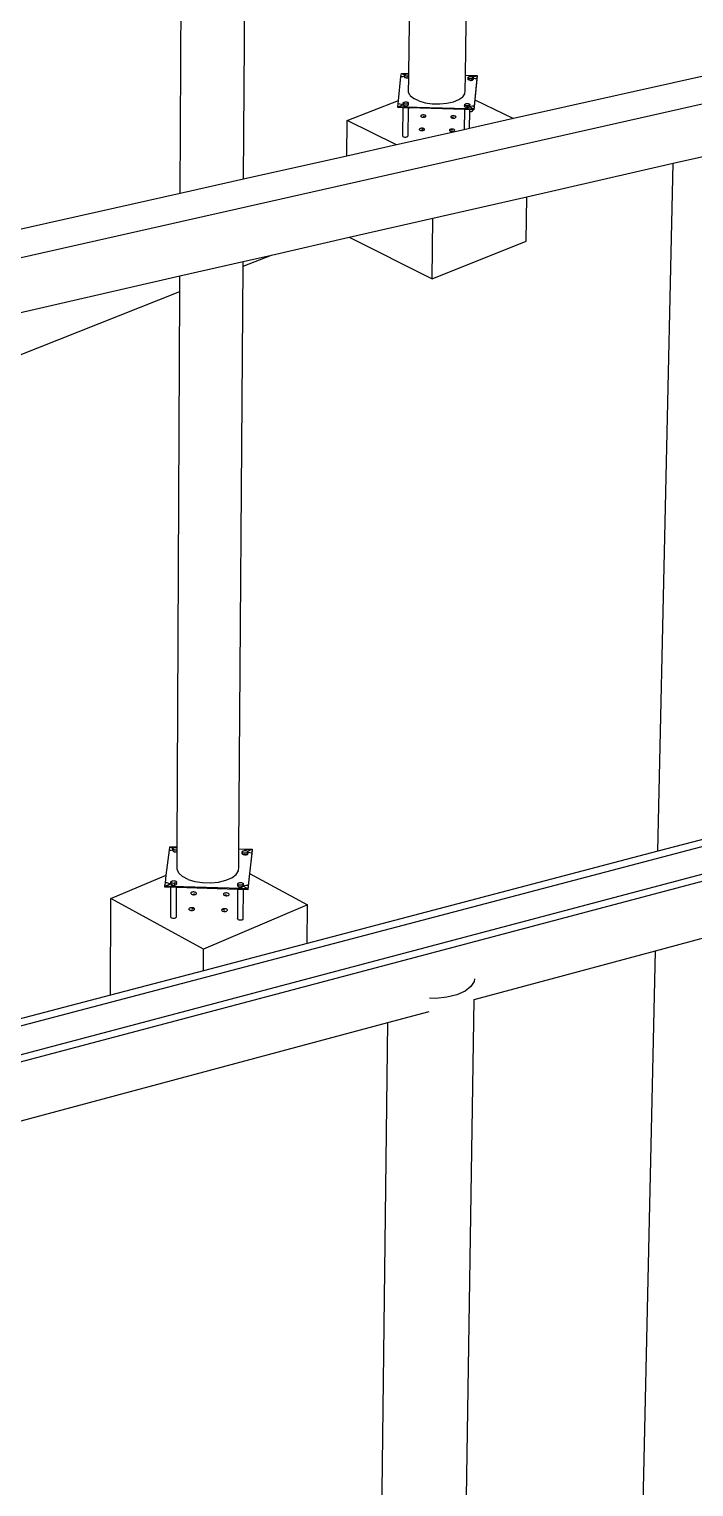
# Model space of a CAD drawing. Header units: inches. Extents: x -1339 to 1886, y -1058 to 789.
# Drawn here: x -3.5 to 129, y 125.9 to 416.5 of the extents above; entities that cross this region are included whole.
import ezdxf

# ---------------------------------------------------------------- set-up
doc = ezdxf.new("R2010")
doc.units = ezdxf.units.IN
doc.header["$MEASUREMENT"] = 0

msp = doc.modelspace()

# ---------------------------------------------------------------- linework, layer by layer
for p, q in [((1081.96, 616.43), (-913.68, 165.66)), ((1417.79, 592.48), (-732.59, 26.19)), ((-726.13, 21.22), (1424.03, 590.49)), ((1425.68, 589.96), (-724.43, 19.91)), ((83.44, 407.3), (84.83, 500.44)), ((72.16, 407.62), (73.32, 498.16)), ((39.25, 386.59), (39.99, 491.56)), ((26.63, 383.76), (27.14, 489.02)), ((70.09, 402.27), (70.6, 407.08)), ((70.6, 407.08), (70.67, 407.67)), ((70.6, 407.08), (70.95, 407.09)), ((70.67, 407.67), (72, 407.63)), ((70.67, 407.67), (71.27, 407.37)), ((70.95, 407.09), (71.27, 407.14)), ((71.27, 407.09), (71.25, 407.04)), ((71.27, 407.08), (71.25, 407.04)), ((71.25, 407.04), (71.26, 406.98)), ((71.26, 406.98), (71.31, 406.92)), ((71.27, 407.36), (71.29, 407.42)), ((71.28, 407.31), (71.27, 407.36)), ((71.27, 407.14), (71.27, 407.36)), ((71.27, 407.08), (71.27, 407.14)), ((71.27, 407.04), (71.27, 407.08)), ((71.28, 406.99), (71.27, 407.04)), ((71.33, 407.25), (71.28, 407.31)), ((71.28, 407.14), (71.33, 407.15)), ((71.33, 407.15), (71.28, 407.1)), ((71.33, 407.15), (71.28, 407.11)), ((71.28, 407.07), (71.29, 407.1)), ((71.32, 406.93), (71.28, 406.99)), ((71.29, 407.42), (71.35, 407.47)), ((71.29, 407.1), (71.33, 407.13)), ((71.31, 406.92), (71.38, 406.87)), ((71.32, 406.93), (71.4, 406.88)), ((71.4, 407.2), (71.33, 407.25)), ((71.35, 407.47), (71.44, 407.52)), ((71.38, 406.87), (71.49, 406.83)), ((71.51, 407.16), (71.4, 407.2)), ((71.4, 406.88), (71.5, 406.84)), ((71.44, 407.52), (71.55, 407.55)), ((71.49, 406.83), (71.62, 406.8)), ((71.62, 406.82), (71.5, 406.84)), ((71.63, 407.14), (71.51, 407.16)), ((71.55, 407.55), (71.67, 407.57)), ((71.62, 406.82), (71.75, 406.81)), ((71.76, 407.13), (71.63, 407.14)), ((71.67, 407.57), (71.81, 407.57)), ((71.75, 406.81), (71.89, 406.81)), ((71.89, 407.13), (71.76, 407.13)), ((71.81, 407.57), (71.94, 407.56)), ((72.02, 407.15), (71.89, 407.13)), ((72.02, 407.12), (71.89, 407.07)), ((71.89, 407.02), (72.01, 407.01)), ((72.01, 406.83), (71.89, 406.81)), ((71.89, 406.8), (72.02, 406.82)), ((71.94, 407.56), (71.97, 407.56)), ((71.97, 407.56), (72, 407.63)), ((71.97, 407.56), (72.06, 407.54)), ((72, 407.63), (72.16, 407.62)), ((72.01, 406.83), (72.12, 406.86)), ((72.13, 407.18), (72.02, 407.15)), ((72.02, 406.82), (72.13, 406.85)), ((72.06, 407.54), (72.16, 407.5)), ((72.11, 403.88), (72.15, 406.87)), ((72.12, 406.86), (72.15, 406.87)), ((72.15, 407.19), (72.13, 407.18)), ((72.13, 406.85), (72.15, 406.86)), ((72.15, 407.19), (72.16, 407.5)), ((72.15, 406.87), (72.15, 407.19)), ((72.16, 407.5), (72.16, 407.62)), ((83.4, 404.28), (83.44, 407.3)), ((83.44, 407.3), (84.45, 407.27)), ((83.96, 406.85), (83.98, 406.91)), ((83.97, 406.79), (83.96, 406.85)), ((83.96, 406.58), (83.96, 406.85)), ((83.98, 406.91), (84.04, 406.96)), ((84.04, 406.96), (84.13, 407)), ((84.13, 407), (84.24, 407.04)), ((84.24, 407.04), (84.36, 407.06)), ((84.36, 407.06), (84.49, 407.06)), ((84.45, 407.27), (84.48, 407.12)), ((84.45, 407.27), (85.78, 407.24)), ((84.48, 407.12), (84.53, 407.06)), ((84.49, 407.06), (84.53, 407.06)), ((84.53, 407.06), (84.63, 407.05)), ((84.63, 407.05), (84.75, 407.02)), ((84.75, 407.02), (84.85, 406.98)), ((84.85, 406.98), (84.93, 406.94)), ((84.93, 406.94), (84.97, 406.88)), ((84.94, 406.92), (85.76, 407.25)), ((84.97, 406.88), (84.98, 406.82)), ((84.98, 406.82), (84.97, 406.78)), ((84.98, 406.78), (84.98, 406.82)), ((85.78, 407.24), (85.72, 406.65)), ((85.78, 407.08), (85.72, 406.5)), ((85.78, 407.08), (85.78, 407.24)), ((139.29, 409.04), (93.03, 398.66)), ((71.62, 406.8), (71.75, 406.79)), ((71.75, 406.79), (71.75, 406.81)), ((71.75, 406.8), (71.89, 406.8)), ((83.35, 403.63), (83.4, 404.28)), ((83.96, 406.58), (83.94, 406.53)), ((83.96, 406.53), (83.96, 406.58)), ((83.97, 406.47), (83.96, 406.53)), ((84.02, 406.74), (83.97, 406.79)), ((84.02, 406.64), (83.97, 406.6)), ((83.97, 406.56), (83.98, 406.59)), ((84.01, 406.42), (83.97, 406.47)), ((83.98, 406.59), (84.04, 406.64)), ((84.09, 406.37), (84.01, 406.42)), ((84.1, 406.69), (84.02, 406.74)), ((84.1, 406.69), (84.02, 406.64)), ((84.04, 406.64), (84.11, 406.68)), ((84.19, 406.33), (84.09, 406.37)), ((84.11, 406.68), (84.1, 406.69)), ((84.1, 406.69), (84.1, 406.69)), ((84.2, 406.65), (84.11, 406.68)), ((84.31, 406.3), (84.19, 406.33)), ((84.32, 406.62), (84.2, 406.65)), ((84.45, 406.29), (84.31, 406.3)), ((84.45, 406.61), (84.32, 406.62)), ((84.44, 406.28), (84.58, 406.29)), ((84.58, 406.62), (84.45, 406.61)), ((84.45, 406.29), (84.58, 406.29)), ((84.84, 406.66), (84.58, 406.56)), ((84.71, 406.63), (84.58, 406.62)), ((84.58, 406.29), (84.71, 406.31)), ((84.7, 406.31), (84.58, 406.29)), ((84.81, 406.35), (84.7, 406.31)), ((84.82, 406.67), (84.71, 406.63)), ((84.71, 406.31), (84.83, 406.34)), ((84.9, 406.39), (84.81, 406.35)), ((84.83, 406.67), (84.82, 406.67)), ((84.84, 406.68), (84.83, 406.67)), ((84.83, 406.67), (84.84, 406.66)), ((84.83, 406.34), (84.91, 406.39)), ((84.9, 406.71), (84.84, 406.68)), ((84.86, 406.67), (84.84, 406.68)), ((84.86, 406.67), (84.84, 406.66)), ((84.84, 406.66), (84.92, 406.61)), ((84.94, 406.62), (84.86, 406.67)), ((84.96, 406.76), (84.9, 406.71)), ((84.96, 406.44), (84.9, 406.39)), ((84.91, 406.39), (84.97, 406.44)), ((84.92, 406.61), (84.97, 406.56)), ((84.98, 406.57), (84.94, 406.62)), ((84.97, 406.78), (84.96, 406.76)), ((84.98, 406.5), (84.96, 406.44)), ((84.97, 406.78), (84.98, 406.78)), ((84.97, 406.56), (84.98, 406.5)), ((84.97, 406.44), (85, 406.5)), ((84.98, 406.78), (85.06, 406.75)), ((84.98, 406.57), (84.98, 406.78)), ((84.98, 406.56), (84.98, 406.57)), ((84.98, 406.5), (84.98, 406.57)), ((85, 406.5), (84.98, 406.56)), ((85.06, 406.75), (85.38, 406.68)), ((85.72, 406.65), (85.18, 401.17)), ((85.72, 406.5), (85.32, 402.43)), ((85.38, 406.68), (85.72, 406.65)), ((85.72, 406.5), (85.72, 406.65)), ((59.91, 398.27), (70.09, 402.27)), ((69.95, 401.01), (70.01, 401.6)), ((69.95, 401.01), (70.94, 401.4)), ((71.29, 400.97), (69.95, 401.01)), ((69.95, 400.86), (69.95, 401.01)), ((70.01, 401.6), (70.09, 402.27)), ((70.36, 401.57), (70.01, 401.6)), ((70.67, 401.5), (70.36, 401.57)), ((70.94, 401.4), (70.67, 401.5)), ((71.14, 401.27), (70.94, 401.4)), ((71.04, 401.5), (71.02, 401.45)), ((71.04, 401.5), (71.02, 401.46)), ((71.02, 401.45), (71.03, 401.39)), ((71.03, 401.39), (71.08, 401.33)), ((71.04, 401.5), (71.05, 401.78)), ((71.04, 401.46), (71.04, 401.5)), ((71.05, 401.4), (71.04, 401.46)), ((71.05, 401.78), (71.07, 401.84)), ((71.06, 401.72), (71.05, 401.78)), ((71.1, 401.57), (71.05, 401.52)), ((71.1, 401.56), (71.05, 401.52)), ((71.05, 401.49), (71.07, 401.52)), ((71.1, 401.34), (71.05, 401.4)), ((71.1, 401.67), (71.06, 401.72)), ((71.07, 401.84), (71.13, 401.89)), ((71.07, 401.52), (71.1, 401.55)), ((71.08, 401.33), (71.16, 401.28)), ((71.18, 401.62), (71.1, 401.67)), ((71.1, 401.34), (71.18, 401.29)), ((71.13, 401.89), (71.21, 401.94)), ((71.26, 401.13), (71.14, 401.27)), ((71.16, 401.28), (71.27, 401.24)), ((71.28, 401.58), (71.18, 401.62)), ((71.18, 401.29), (71.28, 401.26)), ((71.21, 401.94), (71.32, 401.97)), ((71.29, 400.97), (71.26, 401.13)), ((71.27, 401.24), (71.39, 401.21)), ((71.4, 401.55), (71.28, 401.58)), ((71.28, 401.26), (71.4, 401.23)), ((71.32, 401.97), (71.45, 401.99)), ((71.39, 401.21), (71.53, 401.2)), ((71.53, 401.54), (71.4, 401.55)), ((71.4, 401.23), (71.53, 401.22)), ((71.45, 401.99), (71.58, 401.99)), ((71.67, 401.54), (71.53, 401.54)), ((71.53, 401.22), (71.66, 401.22)), ((71.53, 401.2), (71.67, 401.21)), ((71.53, 401.21), (71.67, 401.21)), ((71.58, 401.99), (71.71, 401.98)), ((71.66, 401.22), (71.79, 401.24)), ((71.79, 401.56), (71.67, 401.54)), ((71.67, 401.21), (71.8, 401.23)), ((71.67, 401.21), (71.8, 401.23)), ((71.71, 401.98), (71.84, 401.95)), ((71.9, 401.6), (71.79, 401.56)), ((71.79, 401.24), (71.9, 401.27)), ((71.8, 401.23), (71.91, 401.27)), ((71.8, 401.23), (71.91, 401.26)), ((71.84, 401.95), (71.94, 401.91)), ((71.99, 401.64), (71.9, 401.6)), ((71.9, 401.27), (71.99, 401.32)), ((71.91, 401.26), (72, 401.31)), ((71.91, 401.27), (72, 401.31)), ((71.94, 401.91), (72.01, 401.87)), ((72.05, 401.69), (71.99, 401.64)), ((72.03, 401.55), (71.99, 401.57)), ((71.99, 401.56), (72.01, 401.54)), ((72.06, 401.42), (71.99, 401.42)), ((72.04, 401.37), (71.99, 401.32)), ((72, 401.31), (72.06, 401.37)), ((72, 401.31), (72.06, 401.36)), ((72.01, 401.87), (72.06, 401.81)), ((72.01, 401.54), (72.06, 401.49)), ((72.07, 401.49), (72.03, 401.55)), ((72.06, 401.42), (72.04, 401.37)), ((72.07, 401.75), (72.05, 401.69)), ((72.06, 401.81), (72.07, 401.75)), ((72.06, 401.49), (72.07, 401.43)), ((72.07, 401.43), (72.06, 401.42)), ((72.06, 401.36), (72.08, 401.42)), ((72.06, 401.42), (72.08, 401.42)), ((72.06, 401.37), (72.08, 401.42)), ((72.07, 401.43), (72.07, 401.75)), ((72.09, 401.43), (72.07, 401.49)), ((72.08, 401.42), (72.09, 401.43)), ((72.08, 401.42), (72.08, 401.42)), ((72.44, 403.25), (72.11, 403.88)), ((72.44, 403.25), (73.14, 402.67)), ((74.15, 402.18), (73.14, 402.67)), ((74.15, 402.18), (75.41, 401.82)), ((75.41, 401.82), (76.83, 401.62)), ((76.83, 401.62), (78.31, 401.59)), ((78.31, 401.59), (79.75, 401.72)), ((79.75, 401.72), (81.06, 402.02)), ((81.06, 402.02), (82.14, 402.46)), ((82.14, 402.46), (82.92, 403)), ((82.92, 403), (83.35, 403.63)), ((83.26, 401.15), (83.27, 401.09)), ((83.29, 401.2), (83.27, 401.14)), ((83.27, 401.09), (83.32, 401.03)), ((83.28, 401.14), (83.29, 401.46)), ((83.28, 401.14), (83.3, 401.17)), ((83.3, 401.08), (83.28, 401.14)), ((83.29, 401.46), (83.31, 401.52)), ((83.3, 401.4), (83.29, 401.46)), ((83.3, 401.21), (83.29, 401.2)), ((83.35, 401.35), (83.3, 401.4)), ((83.34, 401.02), (83.3, 401.08)), ((83.31, 401.52), (83.37, 401.57)), ((83.32, 401.03), (83.4, 400.98)), ((83.34, 401.23), (83.36, 401.25)), ((83.35, 401.25), (83.34, 401.25)), ((83.42, 400.98), (83.34, 401.02)), ((83.42, 401.3), (83.35, 401.35)), ((83.42, 401.29), (83.35, 401.25)), ((83.36, 401.25), (83.42, 401.28)), ((83.37, 401.57), (83.45, 401.62)), ((83.53, 401.26), (83.42, 401.3)), ((83.45, 401.62), (83.56, 401.65)), ((83.65, 401.23), (83.53, 401.26)), ((83.56, 401.65), (83.69, 401.67)), ((83.78, 401.22), (83.65, 401.23)), ((83.69, 401.67), (83.82, 401.67)), ((83.77, 400.9), (83.8, 401.12)), ((83.91, 401.22), (83.78, 401.22)), ((83.91, 401.17), (83.8, 401.12)), ((83.91, 401.11), (83.8, 401.12)), ((83.82, 401.67), (83.96, 401.66)), ((84.04, 401.24), (83.91, 401.22)), ((83.96, 401.66), (84.08, 401.63)), ((84.22, 401.02), (84.03, 400.93)), ((84.15, 401.28), (84.04, 401.24)), ((84.17, 401.27), (84.04, 401.22)), ((84.31, 401.1), (84.04, 401.11)), ((84.08, 401.63), (84.18, 401.6)), ((84.16, 401.28), (84.15, 401.28)), ((84.23, 401), (84.15, 400.96)), ((84.17, 401.29), (84.16, 401.28)), ((84.16, 401.28), (84.17, 401.27)), ((84.16, 400.95), (84.24, 400.99)), ((84.23, 401.32), (84.17, 401.29)), ((84.18, 401.29), (84.17, 401.29)), ((84.19, 401.28), (84.17, 401.29)), ((84.18, 401.28), (84.17, 401.27)), ((84.17, 401.27), (84.25, 401.23)), ((84.18, 401.6), (84.26, 401.55)), ((84.26, 401.24), (84.18, 401.29)), ((84.19, 401.28), (84.18, 401.28)), ((84.26, 401.23), (84.19, 401.28)), ((84.27, 401.04), (84.22, 401.02)), ((84.24, 401.01), (84.22, 401.02)), ((84.29, 401.37), (84.23, 401.32)), ((84.23, 401), (84.27, 401.04)), ((84.23, 401), (84.24, 401)), ((84.24, 401), (84.28, 401.04)), ((84.24, 401.01), (84.24, 401.01)), ((84.25, 401), (84.24, 401.01)), ((84.24, 400.99), (84.25, 401)), ((84.25, 401.23), (84.3, 401.17)), ((84.25, 401), (84.3, 401.05)), ((85.12, 400.58), (84.25, 401)), ((84.26, 401.55), (84.3, 401.49)), ((84.26, 401.24), (84.31, 401.18)), ((84.27, 401.23), (84.26, 401.23)), ((84.31, 401.17), (84.27, 401.23)), ((84.29, 401.05), (84.27, 401.04)), ((84.28, 401.04), (84.27, 401.04)), ((84.5, 401.11), (84.28, 401.04)), ((84.28, 401.04), (84.29, 401.06)), ((84.31, 401.43), (84.29, 401.37)), ((84.29, 401.06), (84.32, 401.12)), ((84.31, 401.1), (84.29, 401.05)), ((84.3, 401.49), (84.31, 401.43)), ((84.3, 401.17), (84.31, 401.11)), ((84.3, 401.05), (84.32, 401.1)), ((84.31, 401.16), (84.31, 401.43)), ((84.31, 401.16), (84.31, 401.18)), ((84.33, 401.11), (84.31, 401.17)), ((84.32, 401.12), (84.31, 401.16)), ((84.31, 401.11), (84.31, 401.16)), ((84.31, 401.11), (84.31, 401.1)), ((84.32, 401.1), (84.33, 401.11)), ((84.33, 401.11), (84.33, 401.11)), ((84.83, 401.16), (84.5, 401.11)), ((85.18, 401.17), (84.83, 401.16)), ((85.18, 401.17), (85.12, 400.58)), ((85.18, 401.01), (85.12, 400.42)), ((85.32, 402.43), (85.18, 401.01)), ((85.18, 401.01), (85.18, 401.17)), ((85.32, 402.43), (93.03, 398.66)), ((59.83, 391.21), (59.91, 398.27)), ((69.71, 393.42), (59.91, 398.27)), ((71.02, 400.83), (69.95, 400.86)), ((70.94, 395.23), (71.02, 400.83)), ((71.29, 400.82), (71.02, 400.83)), ((71.29, 400.82), (71.29, 400.97)), ((83.78, 400.62), (71.29, 400.97)), ((72.08, 400.8), (71.29, 400.82)), ((72, 395.2), (72.07, 400.65)), ((72.07, 400.65), (72.08, 400.8)), ((72.07, 400.65), (72.14, 400.68)), ((72.22, 400.79), (72.08, 400.8)), ((72.14, 400.68), (72.2, 400.74)), ((72.2, 400.74), (72.22, 400.79)), ((83.25, 400.48), (72.22, 400.79)), ((74.54, 399.24), (74.52, 399.18)), ((74.52, 399.18), (74.53, 399.12)), ((74.53, 399.12), (74.58, 399.06)), ((74.6, 399.29), (74.54, 399.24)), ((74.58, 399.06), (74.66, 399.01)), ((74.69, 399.34), (74.6, 399.29)), ((74.66, 399.01), (74.76, 398.97)), ((74.81, 399.37), (74.69, 399.34)), ((74.76, 398.97), (74.89, 398.94)), ((74.94, 399.39), (74.81, 399.37)), ((74.89, 398.94), (75.02, 398.93)), ((75.07, 399.4), (74.94, 399.39)), ((75.02, 398.93), (75.16, 398.93)), ((75.05, 399.16), (75.41, 398.99)), ((75.21, 399.38), (75.07, 399.4)), ((75.16, 398.93), (75.29, 398.95)), ((75.33, 399.36), (75.21, 399.38)), ((75.29, 398.95), (75.41, 398.99)), ((75.44, 399.32), (75.33, 399.36)), ((75.41, 398.99), (75.49, 399.03)), ((75.52, 399.27), (75.44, 399.32)), ((75.49, 399.03), (75.55, 399.09)), ((75.57, 399.21), (75.52, 399.27)), ((75.55, 399.09), (75.58, 399.15)), ((75.58, 399.15), (75.57, 399.21)), ((80.54, 399.07), (80.52, 399.01)), ((80.52, 399.01), (80.53, 398.94)), ((80.53, 398.94), (80.58, 398.89)), ((80.6, 399.12), (80.54, 399.07)), ((80.58, 398.89), (80.66, 398.84)), ((80.69, 399.17), (80.6, 399.12)), ((80.66, 398.84), (81.05, 398.99)), ((80.66, 398.84), (80.76, 398.8)), ((80.8, 399.2), (80.69, 399.17)), ((80.76, 398.8), (80.89, 398.77)), ((80.93, 399.22), (80.8, 399.2)), ((80.89, 398.77), (81.02, 398.76)), ((81.07, 399.22), (80.93, 399.22)), ((81.02, 398.76), (81.16, 398.76)), ((81.21, 399.21), (81.07, 399.22)), ((81.16, 398.76), (81.29, 398.78)), ((81.33, 399.18), (81.21, 399.21)), ((81.29, 398.78), (81.41, 398.81)), ((81.44, 399.14), (81.33, 399.18)), ((81.41, 398.81), (81.49, 398.86)), ((81.52, 399.09), (81.44, 399.14)), ((81.49, 398.86), (81.55, 398.92)), ((81.56, 399.04), (81.52, 399.09)), ((81.55, 398.92), (81.58, 398.98)), ((81.58, 398.98), (81.56, 399.04)), ((83.25, 400.48), (83.19, 396.45)), ((83.78, 400.46), (83.25, 400.48)), ((83.4, 400.98), (83.5, 400.94)), ((83.42, 400.98), (83.52, 400.94)), ((83.5, 400.94), (83.63, 400.91)), ((83.64, 400.91), (83.52, 400.94)), ((83.63, 400.91), (83.76, 400.9)), ((83.77, 400.9), (83.64, 400.91)), ((83.76, 400.9), (83.77, 400.9)), ((83.9, 400.9), (83.77, 400.9)), ((83.77, 400.89), (83.91, 400.9)), ((83.84, 400.77), (83.78, 400.62)), ((83.78, 400.46), (83.78, 400.62)), ((85.12, 400.58), (83.78, 400.62)), ((84.31, 400.45), (83.78, 400.46)), ((83.99, 400.91), (83.84, 400.77)), ((84.02, 400.92), (83.9, 400.9)), ((83.91, 400.9), (84.04, 400.91)), ((84.02, 400.92), (83.99, 400.91)), ((84.02, 400.92), (84.03, 400.92)), ((84.15, 400.96), (84.03, 400.92)), ((84.04, 400.91), (84.16, 400.95)), ((84.25, 396.69), (84.3, 400.07)), ((93.03, 398.66), (84.25, 396.69)), ((84.3, 400.07), (84.31, 400.45)), ((84.3, 400.07), (84.35, 400.07)), ((84.8, 400.43), (84.31, 400.45)), ((84.35, 400.07), (84.49, 400.07)), ((84.49, 400.07), (84.62, 400.09)), ((84.62, 400.09), (84.73, 400.13)), ((84.73, 400.13), (84.82, 400.17)), ((84.84, 400.41), (84.8, 400.43)), ((84.91, 400.43), (84.8, 400.43)), ((84.82, 400.17), (84.88, 400.23)), ((84.89, 400.35), (84.84, 400.41)), ((84.88, 400.23), (84.9, 400.29)), ((84.9, 400.29), (84.89, 400.35)), ((84.9, 400.29), (84.91, 400.43)), ((85.12, 400.42), (84.91, 400.43)), ((85.12, 400.42), (85.12, 400.58)), ((83.19, 396.45), (69.71, 393.42)), ((70.96, 395.17), (70.94, 395.23)), ((71.98, 395.14), (72, 395.2)), ((74.27, 396.59), (74.24, 396.53)), ((74.24, 396.53), (74.25, 396.47)), ((74.25, 396.47), (74.3, 396.41)), ((74.33, 396.64), (74.27, 396.59)), ((74.3, 396.41), (74.38, 396.36)), ((74.42, 396.69), (74.33, 396.64)), ((74.38, 396.36), (74.49, 396.32)), ((74.53, 396.72), (74.42, 396.69)), ((74.49, 396.32), (74.61, 396.29)), ((74.66, 396.74), (74.53, 396.72)), ((74.61, 396.29), (74.75, 396.28)), ((74.8, 396.75), (74.66, 396.74)), ((74.75, 396.28), (74.89, 396.28)), ((74.77, 396.51), (75.16, 396.67)), ((74.93, 396.74), (74.8, 396.75)), ((74.89, 396.28), (75.02, 396.3)), ((75.06, 396.71), (74.93, 396.74)), ((75.02, 396.3), (75.13, 396.34)), ((75.16, 396.67), (75.06, 396.71)), ((75.13, 396.34), (75.22, 396.38)), ((75.24, 396.62), (75.16, 396.67)), ((75.22, 396.38), (75.28, 396.44)), ((75.29, 396.56), (75.24, 396.62)), ((75.28, 396.44), (75.3, 396.5)), ((75.3, 396.5), (75.29, 396.56)), ((80.27, 396.42), (80.25, 396.36)), ((80.25, 396.36), (80.26, 396.3)), ((80.26, 396.3), (80.31, 396.24)), ((80.33, 396.47), (80.27, 396.42)), ((80.31, 396.24), (80.39, 396.19)), ((80.42, 396.52), (80.33, 396.47)), ((80.39, 396.19), (80.49, 396.15)), ((80.54, 396.55), (80.42, 396.52)), ((80.42, 396.52), (80.78, 396.34)), ((80.49, 396.15), (80.62, 396.12)), ((80.67, 396.57), (80.54, 396.55)), ((80.62, 396.12), (80.76, 396.11)), ((80.8, 396.58), (80.67, 396.57)), ((80.76, 396.11), (80.89, 396.11)), ((80.94, 396.56), (80.8, 396.58)), ((80.89, 396.11), (81.02, 396.13)), ((81.07, 396.54), (80.94, 396.56)), ((81.02, 396.13), (81.14, 396.17)), ((81.17, 396.5), (81.07, 396.54)), ((81.14, 396.17), (81.23, 396.21)), ((81.25, 396.45), (81.17, 396.5)), ((81.23, 396.21), (81.29, 396.27)), ((81.3, 396.39), (81.25, 396.45)), ((81.29, 396.27), (81.31, 396.33)), ((81.31, 396.33), (81.3, 396.39)), ((84.25, 396.69), (83.19, 396.45)), ((69.71, 393.42), (59.83, 391.21)), ((71, 395.11), (70.96, 395.17)), ((71, 395.11), (71.08, 395.06)), ((71.08, 395.06), (71.19, 395.02)), ((71.19, 395.02), (71.31, 394.99)), ((71.31, 394.99), (71.45, 394.98)), ((71.45, 394.98), (71.59, 394.98)), ((71.59, 394.98), (71.72, 395)), ((71.72, 395), (71.83, 395.04)), ((71.83, 395.04), (71.92, 395.08)), ((71.92, 395.08), (71.98, 395.14)), ((59.83, 391.21), (39.25, 386.59)), ((95.69, 383.1), (124.82, 389.76)), ((121.76, 252.61), (124.82, 389.76)), ((124.82, 389.76), (132.24, 391.46)), ((39.25, 386.59), (26.63, 383.76)), ((26.63, 383.76), (-31.56, 370.69)), ((76.94, 378.82), (95.69, 383.1)), ((95.53, 374.26), (95.69, 383.1)), ((60.25, 375), (76.94, 378.82)), ((76.78, 366.73), (76.94, 378.82)), ((44.8, 371.47), (60.25, 375)), ((60.25, 375), (76.78, 366.73)), ((76.78, 366.73), (95.53, 374.26)), ((26.56, 367.3), (39.14, 370.18)), ((38.31, 253.09), (39.13, 369.22)), ((39.13, 369.22), (44.8, 371.47)), ((39.13, 369.22), (39.14, 370.18)), ((39.14, 370.18), (44.8, 371.47)), ((-31.46, 354.04), (26.56, 367.3)), ((26.54, 364.21), (26.56, 367.3)), ((-31.39, 341.18), (26.54, 364.21)), ((26.01, 253.47), (26.54, 364.21)), ((136.61, 256.52), (121.76, 252.61)), ((23.83, 247.85), (24.45, 252.82)), ((24.45, 252.82), (24.53, 253.52)), ((24.45, 252.82), (24.82, 252.84)), ((24.53, 253.52), (25.98, 253.47)), ((24.53, 253.52), (25.19, 253.16)), ((24.82, 252.84), (25.17, 252.89)), ((25.18, 252.85), (25.15, 252.78)), ((25.17, 252.82), (25.15, 252.77)), ((25.17, 253.12), (25.2, 253.19)), ((25.18, 253.05), (25.17, 253.12)), ((25.17, 252.89), (25.17, 253.12)), ((25.17, 252.89), (25.18, 252.89)), ((25.17, 252.82), (25.17, 252.89)), ((25.18, 252.84), (25.17, 252.84)), ((25.17, 252.84), (25.17, 252.82)), ((25.17, 252.78), (25.17, 252.82)), ((25.17, 252.78), (25.18, 252.81)), ((25.23, 252.98), (25.18, 253.05)), ((25.18, 252.85), (25.18, 252.85)), ((25.2, 253.19), (25.26, 253.25)), ((25.31, 252.93), (25.23, 252.98)), ((25.26, 253.25), (25.35, 253.3)), ((25.42, 252.88), (25.31, 252.93)), ((25.35, 253.3), (25.47, 253.34)), ((25.55, 252.85), (25.42, 252.88)), ((25.47, 253.34), (25.61, 253.36)), ((25.69, 252.84), (25.55, 252.85)), ((25.61, 253.36), (25.76, 253.37)), ((25.84, 252.84), (25.69, 252.84)), ((25.76, 253.37), (25.9, 253.35)), ((25.97, 252.86), (25.84, 252.84)), ((25.9, 253.35), (25.93, 253.35)), ((25.93, 253.35), (25.98, 253.47)), ((25.93, 253.35), (26.01, 253.33)), ((26.01, 252.88), (25.97, 252.86)), ((25.98, 253.47), (26.01, 253.47)), ((26.01, 253.33), (26.01, 253.47)), ((26.01, 252.88), (26.01, 253.33)), ((26.01, 252.54), (26.01, 252.88)), ((38.29, 249.5), (38.31, 253.09)), ((38.31, 253.09), (39.51, 253.05)), ((39.51, 253.05), (39.54, 252.87)), ((39.51, 253.05), (40.96, 253.01)), ((39.54, 252.87), (39.63, 252.75)), ((40, 252.62), (40.94, 253.02)), ((40.96, 253.01), (40.88, 252.31)), ((40.96, 252.84), (40.88, 252.15)), ((40.96, 252.84), (40.96, 253.01)), ((25.15, 252.77), (25.16, 252.7)), ((25.16, 252.7), (25.21, 252.63)), ((25.18, 252.71), (25.17, 252.78)), ((25.22, 252.64), (25.18, 252.71)), ((25.21, 252.63), (25.29, 252.57)), ((25.22, 252.64), (25.31, 252.59)), ((25.29, 252.57), (25.4, 252.52)), ((25.42, 252.54), (25.31, 252.59)), ((25.4, 252.52), (25.54, 252.49)), ((25.42, 252.54), (25.55, 252.51)), ((25.54, 252.49), (25.69, 252.48)), ((25.55, 252.51), (25.69, 252.5)), ((25.69, 252.5), (25.83, 252.5)), ((25.69, 252.48), (25.69, 252.5)), ((25.69, 252.49), (25.84, 252.49)), ((25.83, 252.5), (25.97, 252.52)), ((25.84, 252.49), (25.98, 252.52)), ((25.97, 252.52), (26.01, 252.54)), ((25.98, 252.52), (26.01, 252.52)), ((25.99, 249.04), (26.01, 252.54)), ((38.96, 252.22), (38.94, 252.17)), ((38.96, 252.51), (38.99, 252.58)), ((38.97, 252.44), (38.96, 252.51)), ((38.96, 252.22), (38.96, 252.51)), ((38.97, 252.24), (38.96, 252.22)), ((38.96, 252.17), (38.96, 252.22)), ((38.96, 252.17), (38.97, 252.2)), ((38.97, 252.1), (38.96, 252.17)), ((39.02, 252.37), (38.97, 252.44)), ((38.97, 252.25), (38.97, 252.24)), ((39.02, 252.04), (38.97, 252.1)), ((38.99, 252.58), (39.05, 252.64)), ((39.08, 252.33), (39.02, 252.37)), ((39.03, 252.31), (39.02, 252.29)), ((39.02, 252.27), (39.05, 252.3)), ((39.1, 251.98), (39.02, 252.04)), ((39.08, 252.33), (39.03, 252.31)), ((39.05, 252.64), (39.15, 252.69)), ((39.05, 252.3), (39.09, 252.32)), ((39.09, 252.32), (39.08, 252.33)), ((39.1, 252.32), (39.09, 252.32)), ((39.21, 252.27), (39.1, 252.32)), ((39.21, 251.93), (39.1, 251.98)), ((39.15, 252.69), (39.27, 252.73)), ((39.34, 252.24), (39.21, 252.27)), ((39.34, 251.9), (39.21, 251.93)), ((39.27, 252.73), (39.4, 252.75)), ((39.49, 252.23), (39.34, 252.24)), ((39.48, 251.89), (39.34, 251.9)), ((39.4, 252.75), (39.55, 252.76)), ((39.63, 251.89), (39.48, 251.89)), ((39.48, 251.88), (39.63, 251.88)), ((39.63, 252.23), (39.49, 252.23)), ((39.74, 252.25), (39.52, 252.15)), ((39.55, 252.76), (39.63, 252.75)), ((39.63, 252.75), (39.69, 252.74)), ((39.77, 252.25), (39.63, 252.23)), ((39.63, 251.88), (39.78, 251.91)), ((39.77, 251.91), (39.63, 251.89)), ((39.69, 252.74), (39.82, 252.71)), ((39.89, 252.29), (39.77, 252.25)), ((39.89, 251.95), (39.77, 251.91)), ((39.78, 251.91), (39.9, 251.95)), ((39.82, 252.71), (39.93, 252.67)), ((39.94, 252.32), (39.89, 252.29)), ((39.98, 252.01), (39.89, 251.95)), ((39.9, 251.95), (40, 252)), ((39.93, 252.67), (40.01, 252.61)), ((39.95, 252.33), (39.94, 252.32)), ((39.94, 252.32), (39.98, 252.29)), ((39.98, 252.34), (39.95, 252.33)), ((39.98, 252.31), (39.95, 252.33)), ((40.05, 252.41), (39.98, 252.34)), ((39.98, 252.01), (40.04, 252.07)), ((40, 252), (40.06, 252.06)), ((40.01, 252.61), (40.06, 252.54)), ((40.07, 252.14), (40.04, 252.07)), ((40.07, 252.47), (40.05, 252.41)), ((40.07, 252.22), (40.05, 252.25)), ((40.05, 252.23), (40.06, 252.21)), ((40.06, 252.54), (40.07, 252.48)), ((40.06, 252.21), (40.07, 252.14)), ((40.06, 252.06), (40.09, 252.14)), ((40.07, 252.48), (40.07, 252.47)), ((40.07, 252.47), (40.07, 252.48)), ((40.07, 252.47), (40.07, 252.47)), ((40.07, 252.47), (40.17, 252.43)), ((40.07, 252.22), (40.07, 252.47)), ((40.08, 252.21), (40.07, 252.22)), ((40.07, 252.14), (40.07, 252.22)), ((40.09, 252.14), (40.08, 252.21)), ((40.88, 252.31), (40.14, 245.82)), ((40.17, 252.43), (40.51, 252.35)), ((40.88, 252.15), (40.43, 248.17)), ((40.51, 252.35), (40.88, 252.31)), ((40.88, 252.15), (40.88, 252.31)), ((121.76, 252.61), (51.88, 234.24)), ((12.79, 243.17), (23.83, 247.85)), ((23.65, 246.33), (23.83, 247.85)), ((26.34, 248.28), (25.99, 249.04)), ((26.34, 248.28), (27.08, 247.6)), ((28.17, 247.02), (27.08, 247.6)), ((28.17, 247.02), (29.53, 246.6)), ((35.68, 246.83), (36.87, 247.35)), ((36.87, 247.35), (37.74, 248)), ((37.74, 248), (38.22, 248.73)), ((38.22, 248.73), (38.29, 249.5)), ((40.43, 248.17), (40.14, 245.66)), ((40.43, 248.17), (51.95, 241.95)), ((23.56, 245.64), (23.65, 246.33)), ((23.56, 245.64), (24.65, 246.1)), ((25.02, 245.59), (23.56, 245.64)), ((23.56, 245.47), (23.56, 245.64)), ((24.74, 245.44), (23.56, 245.47)), ((24.02, 246.3), (23.65, 246.33)), ((24.36, 246.22), (24.02, 246.3)), ((24.65, 246.1), (24.36, 246.22)), ((24.87, 245.95), (24.65, 246.1)), ((24.71, 239.57), (24.74, 245.44)), ((24.77, 246.24), (24.74, 246.17)), ((24.76, 246.21), (24.74, 246.16)), ((24.74, 246.16), (24.75, 246.08)), ((25.02, 245.43), (24.74, 245.44)), ((24.75, 246.08), (24.8, 246.02)), ((24.76, 246.51), (24.79, 246.57)), ((24.77, 246.44), (24.76, 246.51)), ((24.76, 246.21), (24.76, 246.51)), ((24.77, 246.23), (24.76, 246.21)), ((24.76, 246.17), (24.76, 246.21)), ((24.76, 246.17), (24.77, 246.19)), ((24.77, 246.1), (24.76, 246.17)), ((24.82, 246.37), (24.77, 246.44)), ((24.77, 246.24), (24.77, 246.24)), ((24.77, 246.23), (24.77, 246.23)), ((24.82, 246.03), (24.77, 246.1)), ((24.79, 246.57), (24.86, 246.64)), ((24.8, 246.02), (24.89, 245.96)), ((24.89, 246.32), (24.82, 246.37)), ((24.82, 246.27), (24.85, 246.3)), ((24.84, 246.3), (24.82, 246.29)), ((24.84, 246.29), (24.82, 246.28)), ((24.9, 245.97), (24.82, 246.03)), ((24.88, 246.33), (24.84, 246.3)), ((24.89, 246.32), (24.84, 246.29)), ((24.85, 246.3), (24.89, 246.32)), ((24.86, 246.64), (24.95, 246.69)), ((24.99, 245.77), (24.87, 245.95)), ((24.9, 246.31), (24.89, 246.32)), ((24.89, 246.32), (24.89, 246.32)), ((24.89, 245.96), (25, 245.91)), ((25.01, 246.27), (24.9, 246.31)), ((24.9, 245.97), (25.01, 245.93)), ((24.95, 246.69), (25.07, 246.73)), ((25.02, 245.59), (24.99, 245.77)), ((25, 245.91), (25.14, 245.88)), ((25.15, 246.24), (25.01, 246.27)), ((25.14, 245.89), (25.01, 245.93)), ((25.02, 245.43), (25.02, 245.59)), ((38.61, 245.17), (25.02, 245.59)), ((25.89, 245.4), (25.02, 245.43)), ((25.07, 246.73), (25.21, 246.75)), ((25.14, 245.89), (25.29, 245.88)), ((25.14, 245.88), (25.29, 245.86)), ((25.29, 246.22), (25.15, 246.24)), ((25.21, 246.75), (25.35, 246.76)), ((25.43, 246.23), (25.29, 246.22)), ((25.29, 245.88), (25.43, 245.89)), ((25.29, 245.87), (25.44, 245.88)), ((25.29, 245.86), (25.44, 245.87)), ((25.35, 246.76), (25.5, 246.74)), ((25.57, 246.25), (25.43, 246.23)), ((25.55, 246.24), (25.43, 246.2)), ((25.57, 246.13), (25.43, 246.14)), ((25.57, 245.91), (25.43, 245.89)), ((25.44, 245.88), (25.58, 245.9)), ((25.44, 245.87), (25.58, 245.89)), ((25.5, 246.74), (25.63, 246.71)), ((25.69, 246.29), (25.57, 246.25)), ((25.57, 245.91), (25.69, 245.95)), ((25.58, 245.9), (25.7, 245.94)), ((25.58, 245.89), (25.7, 245.93)), ((25.63, 246.71), (25.74, 246.67)), ((25.79, 246.34), (25.69, 246.29)), ((25.69, 245.95), (25.79, 246)), ((25.7, 245.93), (25.8, 245.99)), ((25.7, 245.94), (25.8, 245.99)), ((25.74, 246.67), (25.82, 246.61)), ((25.85, 246.4), (25.79, 246.34)), ((25.84, 246.27), (25.79, 246.31)), ((25.79, 246.29), (25.82, 246.27)), ((25.87, 246.12), (25.79, 246.12)), ((25.85, 246.06), (25.79, 246)), ((25.8, 245.99), (25.87, 246.06)), ((25.8, 245.99), (25.87, 246.05)), ((25.82, 246.61), (25.87, 246.54)), ((25.82, 246.27), (25.87, 246.2)), ((25.89, 246.2), (25.84, 246.27)), ((25.88, 246.47), (25.85, 246.4)), ((25.87, 246.12), (25.85, 246.06)), ((25.86, 239.54), (25.89, 245.4)), ((25.87, 246.54), (25.88, 246.47)), ((25.87, 246.2), (25.88, 246.13)), ((25.88, 246.13), (25.87, 246.12)), ((25.87, 246.05), (25.9, 246.12)), ((25.87, 246.12), (25.9, 246.12)), ((25.87, 246.06), (25.89, 246.12)), ((25.88, 246.13), (25.88, 246.47)), ((25.9, 246.13), (25.89, 246.2)), ((25.89, 246.12), (25.9, 246.13)), ((38.04, 245.02), (25.89, 245.4)), ((25.9, 246.13), (25.9, 246.13)), ((28.74, 244.32), (28.71, 244.25)), ((28.71, 244.25), (28.73, 244.18)), ((28.73, 244.18), (28.78, 244.11)), ((28.81, 244.38), (28.74, 244.32)), ((28.78, 244.11), (28.86, 244.05)), ((28.91, 244.44), (28.81, 244.38)), ((29.03, 244.48), (28.91, 244.44)), ((29.17, 244.5), (29.03, 244.48)), ((29.32, 244.51), (29.17, 244.5)), ((29.29, 244.23), (29.67, 244.02)), ((29.47, 244.49), (29.32, 244.51)), ((29.61, 244.46), (29.47, 244.49)), ((29.53, 246.6), (31.06, 246.36)), ((29.72, 244.41), (29.61, 244.46)), ((29.8, 244.35), (29.72, 244.41)), ((29.77, 244.08), (29.84, 244.14)), ((29.85, 244.28), (29.8, 244.35)), ((29.84, 244.14), (29.86, 244.21)), ((29.86, 244.21), (29.85, 244.28)), ((31.06, 246.36), (32.68, 246.32)), ((32.68, 246.32), (34.25, 246.48)), ((34.25, 246.48), (35.68, 246.83)), ((35.26, 244.12), (35.24, 244.05)), ((35.33, 244.18), (35.26, 244.12)), ((35.43, 244.24), (35.33, 244.18)), ((35.55, 244.28), (35.43, 244.24)), ((35.69, 244.3), (35.55, 244.28)), ((35.84, 244.3), (35.69, 244.3)), ((35.99, 244.29), (35.84, 244.3)), ((36.13, 244.26), (35.99, 244.29)), ((36.24, 244.21), (36.13, 244.26)), ((36.33, 244.15), (36.24, 244.21)), ((36.38, 244.08), (36.33, 244.15)), ((38.04, 245.02), (38, 239.21)), ((38.61, 245), (38.04, 245.02)), ((38.05, 245.8), (38.06, 245.72)), ((38.08, 245.86), (38.06, 245.79)), ((38.06, 245.72), (38.11, 245.66)), ((38.08, 246.13), (38.11, 246.2)), ((38.08, 245.79), (38.08, 246.13)), ((38.09, 246.06), (38.08, 246.13)), ((38.14, 245.91), (38.08, 245.86)), ((38.08, 245.79), (38.1, 245.86)), ((38.09, 245.72), (38.08, 245.79)), ((38.14, 245.99), (38.09, 246.06)), ((38.14, 245.65), (38.09, 245.72)), ((38.1, 245.86), (38.14, 245.89)), ((38.11, 246.2), (38.17, 246.26)), ((38.11, 245.66), (38.19, 245.6)), ((38.22, 245.93), (38.14, 245.99)), ((38.14, 245.65), (38.22, 245.59)), ((38.17, 246.26), (38.26, 246.31)), ((38.19, 245.6), (38.31, 245.55)), ((38.33, 245.89), (38.22, 245.93)), ((38.22, 245.59), (38.33, 245.55)), ((38.26, 246.31), (38.38, 246.35)), ((38.31, 245.55), (38.44, 245.52)), ((38.46, 245.86), (38.33, 245.89)), ((38.33, 245.55), (38.46, 245.52)), ((38.38, 246.35), (38.52, 246.37)), ((38.44, 245.52), (38.59, 245.5)), ((38.61, 245.84), (38.46, 245.86)), ((38.46, 245.52), (38.6, 245.5)), ((38.52, 246.37), (38.67, 246.38)), ((38.59, 245.5), (38.6, 245.5)), ((38.6, 245.5), (38.74, 245.51)), ((38.6, 245.49), (38.75, 245.5)), ((38.75, 245.85), (38.61, 245.84)), ((38.68, 245.35), (38.61, 245.17)), ((38.61, 245), (38.61, 245.17)), ((40.06, 245.12), (38.61, 245.17)), ((39.2, 244.99), (38.61, 245)), ((38.67, 246.38), (38.81, 246.36)), ((38.84, 245.51), (38.68, 245.35)), ((38.87, 245.53), (38.74, 245.51)), ((38.89, 245.87), (38.75, 245.85)), ((38.75, 245.5), (38.89, 245.52)), ((38.81, 246.36), (38.94, 246.33)), ((38.87, 245.53), (38.84, 245.51)), ((38.87, 245.53), (38.89, 245.53)), ((39.01, 245.91), (38.89, 245.87)), ((38.89, 245.53), (39.01, 245.57)), ((38.89, 245.52), (39.02, 245.56)), ((38.94, 246.33), (39.05, 246.29)), ((39.06, 245.94), (39.01, 245.91)), ((39.19, 245.74), (39.01, 245.75)), ((39.09, 245.65), (39.01, 245.6)), ((39.1, 245.62), (39.01, 245.57)), ((39.02, 245.56), (39.12, 245.62)), ((39.05, 246.29), (39.13, 246.23)), ((39.08, 245.95), (39.06, 245.94)), ((39.06, 245.94), (39.13, 245.89)), ((39.1, 245.96), (39.08, 245.95)), ((39.14, 245.9), (39.08, 245.95)), ((39.14, 245.9), (39.08, 245.95)), ((39.15, 245.67), (39.09, 245.65)), ((39.11, 245.64), (39.09, 245.65)), ((39.17, 246.03), (39.1, 245.96)), ((39.1, 245.62), (39.15, 245.67)), ((39.1, 245.62), (39.11, 245.63)), ((39.11, 245.63), (39.15, 245.67)), ((39.12, 245.63), (39.11, 245.64)), ((39.13, 245.63), (39.12, 245.63)), ((39.12, 245.62), (39.13, 245.63)), ((39.13, 246.23), (39.18, 246.16)), ((39.13, 245.89), (39.18, 245.82)), ((39.13, 245.63), (39.18, 245.68)), ((40.06, 245.12), (39.13, 245.63)), ((39.14, 245.9), (39.19, 245.83)), ((39.15, 245.89), (39.14, 245.9)), ((39.2, 245.83), (39.15, 245.89)), ((39.4, 245.75), (39.15, 245.67)), ((39.15, 245.67), (39.17, 245.69)), ((39.16, 245.68), (39.15, 245.67)), ((39.15, 245.67), (39.15, 245.67)), ((39.15, 239.18), (39.2, 244.99)), ((39.19, 245.74), (39.16, 245.68)), ((39.19, 246.09), (39.17, 246.03)), ((39.17, 245.69), (39.2, 245.76)), ((39.18, 246.16), (39.19, 246.09)), ((39.18, 245.82), (39.19, 245.75)), ((39.18, 245.68), (39.21, 245.74)), ((39.19, 245.83), (39.19, 246.09)), ((39.2, 245.76), (39.19, 245.83)), ((39.19, 245.83), (39.19, 245.83)), ((39.19, 245.75), (39.19, 245.83)), ((39.19, 245.75), (39.19, 245.74)), ((39.21, 245.75), (39.2, 245.83)), ((40.06, 244.96), (39.2, 244.99)), ((39.21, 245.75), (39.21, 245.75)), ((39.21, 245.74), (39.21, 245.75)), ((39.76, 245.81), (39.4, 245.75)), ((40.14, 245.82), (39.76, 245.81)), ((40.14, 245.82), (40.06, 245.12)), ((40.14, 245.66), (40.06, 244.96)), ((40.06, 244.96), (40.06, 245.12)), ((40.14, 245.66), (40.14, 245.82)), ((12.74, 223.95), (12.79, 243.17)), ((31.25, 233.11), (12.79, 243.17)), ((28.37, 241.18), (28.34, 241.11)), ((28.43, 241.25), (28.37, 241.18)), ((28.53, 241.3), (28.43, 241.25)), ((28.65, 241.34), (28.53, 241.3)), ((28.8, 241.37), (28.65, 241.34)), ((28.95, 241.37), (28.8, 241.37)), ((28.86, 244.05), (28.97, 244)), ((28.91, 241.1), (29.34, 241.28)), ((29.1, 241.36), (28.95, 241.37)), ((28.97, 244), (29.11, 243.97)), ((29.23, 241.33), (29.1, 241.36)), ((29.11, 243.97), (29.26, 243.95)), ((29.34, 241.28), (29.23, 241.33)), ((29.26, 243.95), (29.41, 243.96)), ((29.43, 241.22), (29.34, 241.28)), ((29.41, 243.96), (29.55, 243.98)), ((29.48, 241.15), (29.43, 241.22)), ((29.55, 243.98), (29.67, 244.02)), ((29.67, 244.02), (29.77, 244.08)), ((51.95, 241.95), (31.25, 233.11)), ((35.24, 244.05), (35.25, 243.97)), ((35.25, 243.97), (35.3, 243.9)), ((35.3, 243.9), (35.38, 243.84)), ((35.38, 243.84), (35.81, 244.03)), ((35.38, 243.84), (35.5, 243.8)), ((35.5, 243.8), (35.63, 243.77)), ((35.63, 243.77), (35.78, 243.75)), ((35.78, 243.75), (35.93, 243.76)), ((35.93, 243.76), (36.07, 243.78)), ((36.07, 243.78), (36.2, 243.82)), ((36.2, 243.82), (36.29, 243.87)), ((36.29, 243.87), (36.36, 243.94)), ((36.36, 243.94), (36.39, 244.01)), ((36.39, 244.01), (36.38, 244.08)), ((51.88, 234.24), (51.95, 241.95)), ((24.72, 239.5), (24.71, 239.57)), ((24.77, 239.43), (24.72, 239.5)), ((24.77, 239.43), (24.86, 239.37)), ((24.86, 239.37), (24.97, 239.32)), ((24.97, 239.32), (25.11, 239.29)), ((25.11, 239.29), (25.25, 239.28)), ((25.25, 239.28), (25.4, 239.28)), ((25.4, 239.28), (25.55, 239.3)), ((25.55, 239.3), (25.67, 239.35)), ((25.67, 239.35), (25.77, 239.4)), ((25.77, 239.4), (25.84, 239.46)), ((25.84, 239.46), (25.86, 239.54)), ((28.34, 241.11), (28.35, 241.04)), ((28.35, 241.04), (28.4, 240.97)), ((28.4, 240.97), (28.48, 240.91)), ((28.48, 240.91), (28.6, 240.86)), ((28.6, 240.86), (28.73, 240.83)), ((28.73, 240.83), (28.88, 240.82)), ((28.88, 240.82), (29.03, 240.82)), ((29.03, 240.82), (29.17, 240.85)), ((29.17, 240.85), (29.3, 240.89)), ((29.3, 240.89), (29.4, 240.94)), ((29.4, 240.94), (29.46, 241.01)), ((29.46, 241.01), (29.49, 241.08)), ((29.49, 241.08), (29.48, 241.15)), ((34.9, 240.98), (34.87, 240.91)), ((34.87, 240.91), (34.88, 240.84)), ((34.88, 240.84), (34.93, 240.77)), ((34.96, 241.05), (34.9, 240.98)), ((34.93, 240.77), (35.02, 240.71)), ((35.06, 241.1), (34.96, 241.05)), ((35.02, 240.71), (35.13, 240.66)), ((35.19, 241.14), (35.06, 241.1)), ((35.06, 241.1), (35.45, 240.89)), ((35.13, 240.66), (35.27, 240.63)), ((35.33, 241.16), (35.19, 241.14)), ((35.27, 240.63), (35.41, 240.61)), ((35.48, 241.17), (35.33, 241.16)), ((35.41, 240.61), (35.56, 240.62)), ((35.63, 241.15), (35.48, 241.17)), ((35.56, 240.62), (35.71, 240.64)), ((35.76, 241.12), (35.63, 241.15)), ((35.71, 240.64), (35.83, 240.68)), ((35.88, 241.07), (35.76, 241.12)), ((35.83, 240.68), (35.93, 240.74)), ((35.96, 241.01), (35.88, 241.07)), ((35.93, 240.74), (35.99, 240.8)), ((36.01, 240.95), (35.96, 241.01)), ((35.99, 240.8), (36.02, 240.87)), ((36.02, 240.87), (36.01, 240.95)), ((38.01, 239.14), (38, 239.21)), ((38.06, 239.07), (38.01, 239.14)), ((38.06, 239.07), (38.15, 239.01)), ((38.15, 239.01), (38.26, 238.96)), ((38.26, 238.96), (38.4, 238.93)), ((38.4, 238.93), (38.55, 238.92)), ((38.55, 238.92), (38.7, 238.92)), ((38.7, 238.92), (38.84, 238.94)), ((38.84, 238.94), (38.96, 238.98)), ((38.96, 238.98), (39.01, 239.01)), ((39.01, 239.01), (39.06, 239.04)), ((39.06, 239.04), (39.13, 239.1)), ((39.14, 239.25), (39.13, 239.27)), ((39.13, 239.1), (39.15, 239.18)), ((39.15, 239.18), (39.14, 239.25)), ((121.32, 232.78), (136.11, 236.75)), ((51.88, 234.24), (31.22, 228.8)), ((31.22, 228.8), (31.25, 233.11)), ((85.19, 223.1), (121.32, 232.78)), ((117.75, 72.84), (121.32, 232.78)), ((31.22, 228.8), (12.74, 223.95)), ((85.2, 226.69), (84.55, 225.66)), ((85.23, 227.2), (85.2, 226.69)), ((12.74, 223.95), (-30.66, 212.53)), ((81.72, 224.01), (79.73, 223.51)), ((83.36, 224.74), (81.72, 224.01)), ((84.55, 225.66), (83.36, 224.74)), ((77.53, 223.28), (76.27, 223.31)), ((79.73, 223.51), (77.53, 223.28)), ((82.67, 62), (85.19, 223.1)), ((85.17, 223.09), (85.19, 223.1)), ((-30.55, 192.07), (67.99, 218.49)), ((65.97, 56.83), (67.99, 218.49)), ((67.99, 218.49), (76.23, 220.7))]:
    msp.add_line(p, q)

doc.saveas('drawing.dxf')
